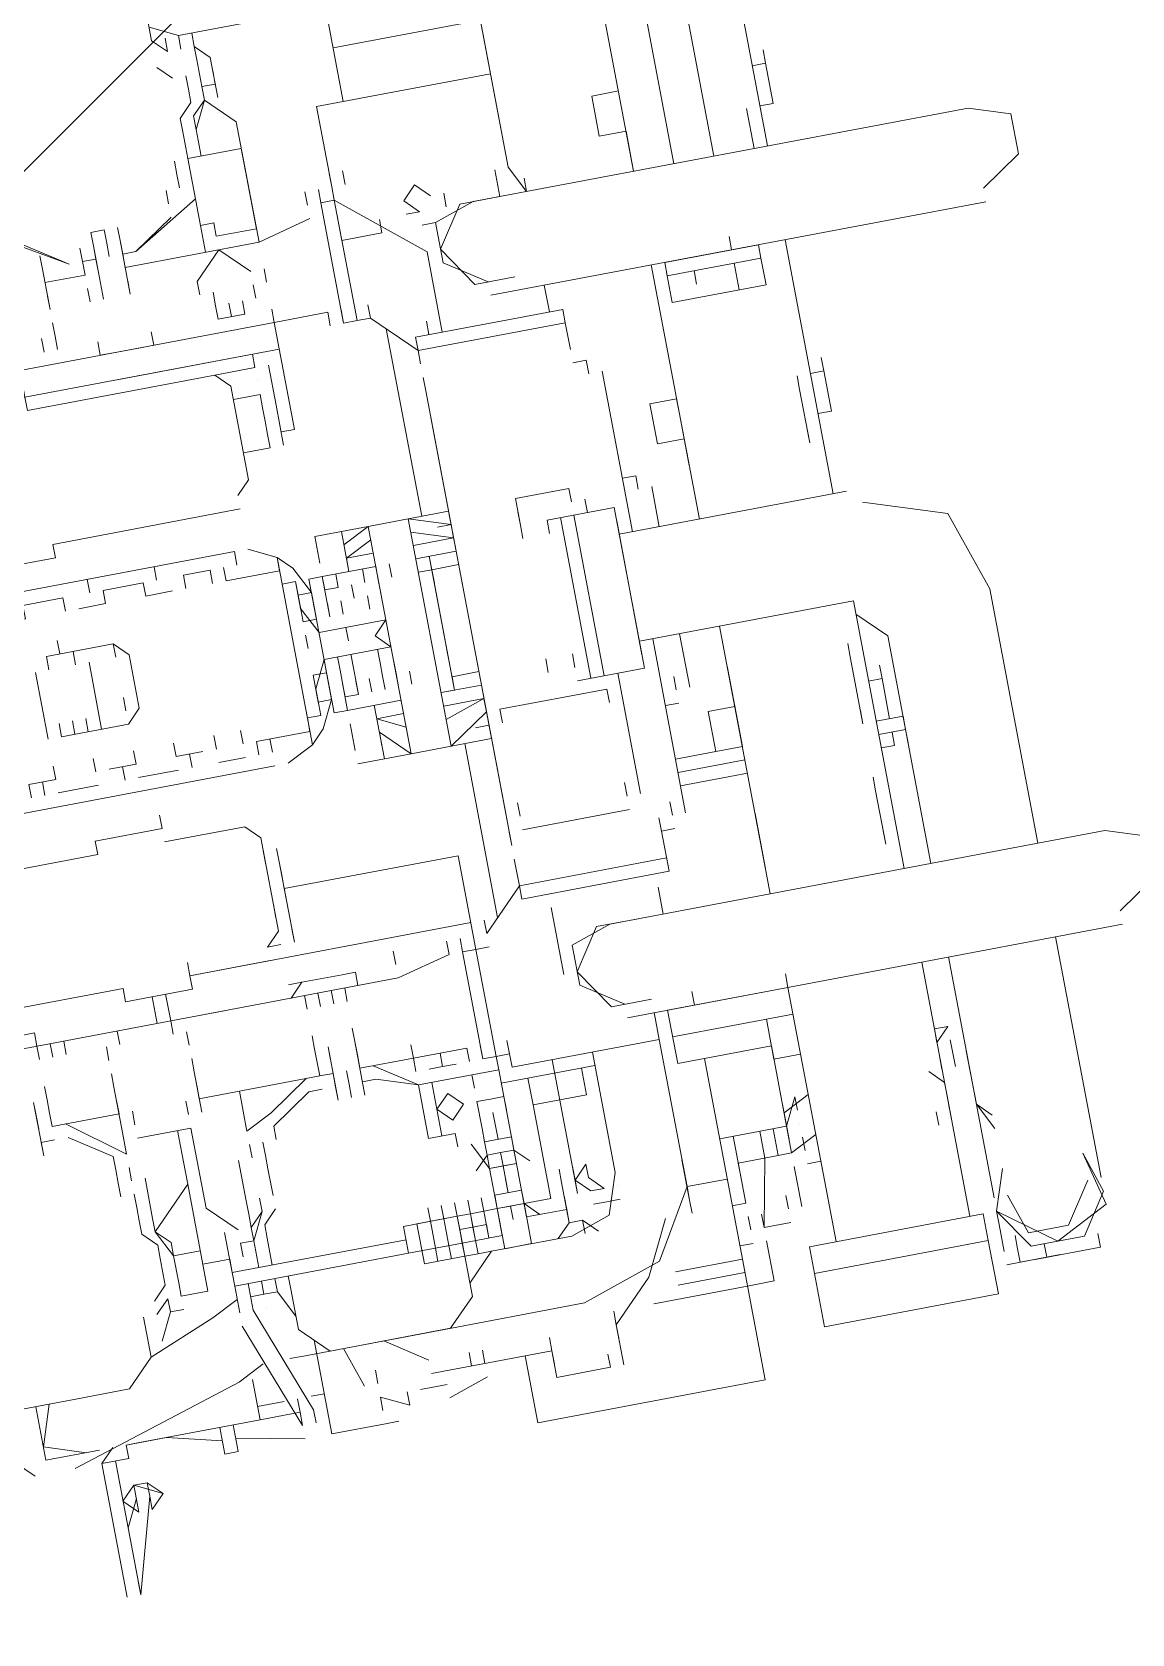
# Model space of a CAD drawing. Extents: x 407440 to 411585, y 6041728 to 6045069.
# Drawn here: x 410375.89 to 410380.53, y 6044265.54 to 6044272.29 of the extents above; entities that cross this region are included whole.
import ezdxf

# ---------------------------------------------------------------- set-up
doc = ezdxf.new("R2010")
doc.units = 0
doc.header["$LTSCALE"] = 5
doc.linetypes.add('foc-TIELINE', pattern=[1.875, 1.25, -0.625])
doc.layers.add('P-PROPOSED-EXISTING-H', color=59, linetype='Continuous')
doc.layers.add('T-TIE', color=201, linetype='foc-TIELINE')

# ---------------------------------------------------------------- blocks, each defined once
blk = doc.blocks.new('P-RIG-877')
at = {"layer": 'T-TIE', "linetype": 'ByBlock', "lineweight": 5}
for points in [[(-2.4913, -21.6067), (-2.5143, -21.6412), (-2.5487, -21.6412), (-2.5602, -21.6067), (-2.5602, -21.1819), (-2.5487, -21.1475), (-2.5143, -21.1475), (-2.4913, -21.1819)], [(-1.8714, -21.6067), (-1.8943, -21.6412), (-1.9288, -21.6412), (-1.9402, -21.6067), (-1.9402, -21.1819), (-1.9288, -21.1475), (-1.8943, -21.1475), (-1.8714, -21.1819)], [(-2.4798, -21.6067), (-2.4798, -21.1819)], [(-1.8599, -21.6067), (-1.8599, -21.1819)], [(-2.2502, -21.3312), (-2.2273, -21.2623), (-2.1584, -21.2394), (-1.9402, -21.2394)], [(-1.8599, -21.2394), (-1.6532, -21.2394)], [(-1.6303, -21.3312), (-1.6417, -21.3312), (-1.6073, -21.2853), (-1.6303, -21.2394), (-1.6762, -21.2508), (-1.6417, -21.2394), (-1.6073, -21.2623), (-1.6073, -21.3082), (-1.6417, -21.3312), (-1.6762, -21.3197)], [(-1.6532, -21.3197), (-1.6188, -21.3082), (-1.6188, -21.2738), (-1.6532, -21.2508)], [(-1.5958, -21.3082), (-1.5958, -21.2508), (-1.6073, -21.2508)], [(-1.5958, -21.3312), (-1.5958, -21.2853)], [(-1.6073, -21.3197), (-1.5958, -21.3197), (-1.5958, -21.2968), (-1.6073, -21.2968)], [(-1.7221, -21.3197), (-1.7336, -21.3312), (-1.7106, -21.3197)], [(-2.1584, -21.3542), (-2.1354, -21.3312), (-1.9402, -21.3312)], [(-2.0665, -21.3542), (-2.0665, -21.3312), (-2.0551, -21.3312)], [(-2.0436, -21.3312), (-2.0551, -21.3312), (-2.0551, -21.3542)], [(-1.8599, -21.3312), (-1.6532, -21.3312)], [(-1.7795, -21.3312), (-1.7336, -21.3312)], [(-1.6303, -21.3312), (-1.6073, -21.3312), (-1.6303, -21.3312)], [(-2.5602, -21.3542), (-2.7898, -21.3542)], [(-2.5946, -21.3427), (-2.6291, -21.3427), (-2.6406, -21.3427)], [(-2.5946, -21.3542), (-2.5946, -21.3427), (-2.6291, -21.3427), (-2.6291, -21.3542)], [(-2.2617, -21.3542), (-2.4798, -21.3542)], [(-2.365, -21.3542), (-2.365, -21.3427), (-2.3765, -21.3427)], [(-2.3306, -21.3427), (-2.365, -21.3427), (-2.3306, -21.3427), (-2.3306, -21.3542)], [(-2.2617, -21.5378), (-2.2617, -21.3427)], [(-1.9402, -21.3542), (-2.1699, -21.3542), (-2.1699, -21.5378)], [(-2.101, -21.3542), (-2.101, -21.3427), (-2.1125, -21.3427)], [(-2.0551, -21.3427), (-2.0436, -21.3427), (-2.0436, -21.3542)], [(-1.6417, -21.3542), (-1.8599, -21.3542)], [(-1.791, -21.3427), (-1.7795, -21.3427), (-1.791, -21.3427), (-1.768, -21.3427)], [(-1.768, -21.3542), (-1.7795, -21.3542)], [(-1.7221, -21.3542), (-1.7451, -21.3542), (-1.7566, -21.3542), (-1.768, -21.3656)], [(-1.7336, -21.3542), (-1.7451, -21.3542), (-1.7566, -21.3542)], [(-1.6188, -21.4919), (-1.5729, -21.4919), (-1.5729, -21.3427), (-1.6188, -21.3427), (-1.6188, -21.4919), (-1.6417, -21.4919), (-1.6417, -21.3427)], [(-1.6188, -21.3427), (-1.6417, -21.3427), (-1.6188, -21.3427)], [(-2.5946, -21.3656), (-2.5602, -21.3656), (-2.5946, -21.3656)], [(-2.3535, -21.3656), (-2.365, -21.3656)], [(-2.3535, -21.3656), (-2.3076, -21.3656), (-2.3535, -21.3656)], [(-2.3076, -21.3656), (-2.3191, -21.3656)], [(-2.1239, -21.3656), (-2.1354, -21.3656)], [(-2.1239, -21.3656), (-2.0665, -21.3656), (-2.1239, -21.3656)], [(-2.0665, -21.3656), (-2.078, -21.3656)], [(-2.0091, -21.3656), (-2.0206, -21.3656)], [(-2.0091, -21.3656), (-1.9632, -21.3656), (-2.0091, -21.3656)], [(-1.9632, -21.3656), (-1.9747, -21.3656)], [(-1.7221, -21.3656), (-1.7336, -21.3656)], [(-2.4684, -21.4575), (-2.4454, -21.4575), (-2.4454, -21.3771), (-2.4684, -21.3771)], [(-2.8472, -21.423), (-2.8472, -21.4345), (-2.8357, -21.4345), (-2.8357, -21.4001), (-2.5602, -21.4001)], [(-2.4798, -21.4345), (-2.4798, -21.4001), (-2.4913, -21.4001)], [(-2.4454, -21.4001), (-2.4684, -21.4001)], [(-2.8128, -21.4345), (-2.8128, -21.4919), (-2.8357, -21.4919), (-2.8357, -21.4345), (-2.5602, -21.4345)], [(-2.4569, -21.4345), (-2.4684, -21.4345)], [(-2.5602, -21.469), (-2.7898, -21.469)], [(-2.6291, -21.4919), (-2.5946, -21.4919), (-2.6291, -21.4919), (-2.6291, -21.469)], [(-2.5946, -21.469), (-2.5946, -21.4919)], [(-2.5946, -21.469), (-2.5602, -21.469), (-2.5946, -21.469)], [(-2.2617, -21.469), (-2.4798, -21.469)], [(-2.365, -21.4919), (-2.365, -21.469), (-2.3535, -21.469)], [(-2.3535, -21.469), (-2.3076, -21.469), (-2.3535, -21.469)], [(-2.3306, -21.469), (-2.3306, -21.4919)], [(-2.3076, -21.469), (-2.3191, -21.469)], [(-1.9402, -21.469), (-2.1699, -21.469)], [(-2.1239, -21.469), (-2.1354, -21.469)], [(-2.0665, -21.469), (-2.1239, -21.469), (-2.0665, -21.469), (-2.0665, -21.4919), (-2.0665, -21.5264)], [(-2.101, -21.4919), (-2.101, -21.469)], [(-2.0551, -21.469), (-2.0551, -21.5264)], [(-2.0436, -21.469), (-2.0436, -21.5264)], [(-2.0091, -21.469), (-1.9632, -21.469), (-2.0091, -21.469)], [(-1.9632, -21.469), (-1.9747, -21.469)], [(-1.8714, -21.469), (-1.8599, -21.469), (-1.8599, -21.5723), (-1.814, -21.5723), (-1.814, -21.4919), (-1.7221, -21.4919), (-1.7221, -21.5034)], [(-1.6417, -21.469), (-1.8599, -21.469)], [(-1.8369, -21.5723), (-1.8369, -21.469), (-1.8369, -21.4919), (-1.8025, -21.4919), (-1.8025, -21.469)], [(-1.768, -21.4919), (-1.7566, -21.4919), (-1.768, -21.469)], [(-1.7336, -21.469), (-1.7221, -21.4919)], [(-1.7106, -21.4804), (-1.7106, -21.469), (-1.6991, -21.469)], [(-1.7566, -21.4804), (-1.768, -21.4804), (-1.7451, -21.4919)], [(-1.7451, -21.4804), (-1.7451, -21.4804)], [(-1.7221, -21.4804), (-1.7336, -21.4804)], [(-2.3306, -21.4919), (-2.365, -21.4919), (-2.3306, -21.4919)], [(-2.2617, -21.5034), (-2.2961, -21.5034)], [(-2.1239, -21.5034), (-2.1699, -21.5034)], [(-2.0665, -21.4919), (-2.101, -21.4919), (-2.0665, -21.4919)], [(-1.7451, -21.5493), (-1.7451, -21.4919), (-1.7336, -21.4919), (-1.7566, -21.4919)], [(-1.7106, -21.5378), (-1.7221, -21.5378), (-1.7221, -21.5034), (-1.7451, -21.5034)], [(-1.7106, -21.4919), (-1.7106, -21.4919)], [(-1.6762, -21.4919), (-1.7106, -21.4919)], [(-1.6762, -21.5034), (-1.6877, -21.5034)], [(-1.6762, -21.5264), (-1.6647, -21.5264), (-1.6647, -21.5034)], [(-2.2961, -21.5149), (-2.3076, -21.5149), (-2.3076, -21.5264)], [(-2.1239, -21.5149), (-2.1354, -21.5149)], [(-2.1125, -21.5149), (-2.1125, -21.5264)], [(-1.6647, -21.5264), (-1.7221, -21.5149), (-1.7451, -21.5149)], [(-2.2617, -21.5264), (-2.3995, -21.5264)], [(-2.0206, -21.5264), (-2.1699, -21.5264)], [(-1.6188, -21.6297), (-1.6188, -21.5493), (-1.6188, -21.5264), (-1.6532, -21.5264)], [(-2.3995, -21.5378), (-2.411, -21.5378), (-2.411, -21.5493)], [(-2.1469, -21.5953), (-2.1469, -21.5378), (-2.2847, -21.5378), (-2.2847, -21.5953), (-2.2732, -21.5953)], [(-2.2732, -21.5378), (-2.1584, -21.5378)], [(-2.0206, -21.5378), (-2.0321, -21.5378)], [(-2.0091, -21.5378), (-2.0091, -21.5493), (-2.0206, -21.5493)], [(-1.6877, -21.5493), (-1.6877, -21.5378), (-1.7451, -21.5378)], [(-1.6647, -21.5378), (-1.6762, -21.5378)], [(-1.6532, -21.5493), (-1.6532, -21.5378)], [(-2.4569, -21.6756), (-2.4569, -21.5493), (-2.4454, -21.5493), (-2.4224, -21.5493), (-2.4339, -21.5493)], [(-2.4454, -21.5493), (-2.4454, -21.6756), (-2.4454, -21.5493)], [(-1.9632, -21.7101), (-1.9517, -21.7101), (-1.9862, -21.6756), (-1.9747, -21.6756), (-1.9747, -21.5493), (-2.0091, -21.5493)], [(-1.9862, -21.6756), (-1.9862, -21.5493), (-1.9862, -21.6756), (-1.9976, -21.6756), (-2.0091, -21.6756)], [(-1.5958, -21.7445), (-1.5384, -21.7445), (-1.5384, -21.5493), (-1.6417, -21.5493), (-1.814, -21.5493)], [(-1.7106, -21.5838), (-1.7106, -21.5493), (-1.7106, -21.5838)], [(-1.6303, -21.6067), (-1.6303, -21.5493)], [(-2.5832, -21.5723), (-2.5602, -21.5608), (-2.5717, -21.5608)], [(-2.4569, -21.5608), (-2.4798, -21.5608), (-2.4569, -21.5608)], [(-2.4569, -21.5608), (-2.4684, -21.5608)], [(-2.2847, -21.5608), (-2.2961, -21.5608)], [(-2.0436, -21.5608), (-2.1469, -21.5608)], [(-1.9402, -21.5608), (-1.9632, -21.5608)], [(-2.7898, -21.5723), (-2.7898, -21.6986), (-2.6635, -21.6986)], [(-2.7095, -21.5723), (-2.7095, -21.6986), (-2.7095, -21.5723)], [(-2.6061, -21.7215), (-2.5946, -21.7215), (-2.6635, -21.7215), (-2.6635, -21.5723)], [(-2.5832, -21.5838), (-2.5602, -21.5838), (-2.5602, -21.6182), (-2.5258, -21.6412), (-2.4913, -21.6182), (-2.4913, -21.5838)], [(-2.2961, -21.5723), (-2.3076, -21.5723), (-2.3076, -21.6182), (-2.2847, -21.6182)], [(-2.1469, -21.5723), (-2.2847, -21.5723)], [(-2.1469, -21.5838), (-2.2847, -21.5838)], [(-2.1239, -21.6641), (-2.1354, -21.6641), (-2.1354, -21.5723), (-2.1239, -21.5723)], [(-2.0436, -21.5723), (-2.0551, -21.5723)], [(-2.0321, -21.5723), (-2.0321, -21.6641)], [(-1.9402, -21.5838), (-1.9402, -21.6182), (-1.9058, -21.6412), (-1.8714, -21.6182), (-1.8714, -21.5838)], [(-1.8484, -21.7101), (-1.8369, -21.7101), (-1.8369, -21.5838), (-1.8599, -21.5838)], [(-1.8369, -21.5838), (-1.7106, -21.5838), (-1.6991, -21.5838), (-1.6877, -21.5838), (-1.6991, -21.5838)], [(-1.7336, -21.5838), (-1.6991, -21.5838), (-1.7106, -21.5838), (-1.6532, -21.6182), (-1.6303, -21.6871), (-1.6303, -21.7904), (-1.6303, -21.9282), (-1.6303, -21.9397)], [(-1.7336, -21.5838), (-1.7336, -21.5838)], [(-1.7336, -21.5838), (-1.7336, -21.5838)], [(-1.7336, -21.5838), (-1.7336, -21.5838)], [(-1.7336, -21.5838), (-1.7336, -21.5838)], [(-2.1584, -21.5953), (-2.1699, -21.5953)], [(-1.6991, -21.5953), (-1.6991, -21.5953)], [(-1.6991, -21.5953), (-1.6991, -21.5953)], [(-1.5729, -21.6641), (-1.6073, -21.6641), (-1.6417, -21.6297), (-1.6877, -21.6067)], [(-2.2732, -21.6182), (-2.2847, -21.6182), (-2.2961, -21.6182)], [(-2.1584, -21.6182), (-2.1699, -21.6182)], [(-2.5717, -21.6297), (-2.5602, -21.6297)], [(-2.5602, -21.6641), (-2.5602, -21.6527), (-2.5717, -21.6641), (-2.5832, -21.6527), (-2.5717, -21.6412)], [(-2.5487, -21.6412), (-2.5487, -21.6527)], [(-1.8369, -21.6412), (-1.7336, -21.6412), (-1.6991, -21.6527), (-1.6877, -21.6871), (-1.6877, -21.756), (-1.6647, -21.7789)], [(-1.8254, -21.7215), (-1.8254, -21.6412)], [(-1.7221, -21.6412), (-1.7221, -21.6412)], [(-1.7221, -21.6412), (-1.7221, -21.6412)], [(-2.5602, -21.6871), (-2.5487, -21.6871), (-2.5487, -21.7215), (-2.5832, -21.7215), (-2.5258, -21.6527), (-2.4569, -21.6527)], [(-2.4569, -21.6641), (-2.4684, -21.6641)], [(-1.9058, -21.6527), (-1.9632, -21.6527)], [(-1.8369, -21.6756), (-1.7221, -21.6756), (-1.7336, -21.6756), (-1.7451, -21.6641), (-1.7336, -21.6756), (-1.7221, -21.6756), (-1.7336, -21.6756), (-1.7451, -21.6756), (-1.7336, -21.6756), (-1.7221, -21.6756)], [(-1.8254, -21.6986), (-1.8025, -21.6986), (-1.8025, -21.6527), (-1.8254, -21.6527)], [(-1.6877, -21.6986), (-1.6991, -21.6871), (-1.6991, -21.6756), (-1.6877, -21.6756), (-1.6991, -21.6756), (-1.6877, -21.6641), (-1.6991, -21.6756)], [(-1.5958, -21.6641), (-1.6073, -21.6641), (-1.6188, -21.6641)], [(-2.4913, -21.7101), (-2.4798, -21.7101), (-2.4454, -21.6756), (-2.4569, -21.6756), (-2.4454, -21.6756), (-2.4339, -21.6756)], [(-2.0321, -21.6756), (-2.0206, -21.6756), (-2.411, -21.6756), (-2.4224, -21.6756)], [(-2.0436, -21.6756), (-2.388, -21.6756)], [(-2.2961, -21.6871), (-2.2961, -21.6756), (-2.3076, -21.7101), (-2.3076, -21.6756), (-2.2732, -21.6756), (-2.2732, -21.7101)], [(-2.2961, -21.7101), (-2.2847, -21.6756), (-2.2847, -21.7101)], [(-2.2847, -21.6756), (-2.2961, -21.6756)], [(-2.2617, -21.7101), (-2.2617, -21.6986), (-2.1584, -21.6986), (-2.2732, -21.6986), (-2.2617, -21.6986), (-2.2617, -21.6756), (-2.2617, -21.6986), (-2.2617, -21.6756)], [(-2.1699, -21.6986), (-2.1699, -21.6756), (-2.1699, -21.6986), (-2.1584, -21.6986), (-2.1584, -21.7101), (-2.1584, -21.6756), (-2.1125, -21.6756), (-2.1125, -21.7101), (-2.1354, -21.6756), (-2.1469, -21.6756)], [(-2.1469, -21.7101), (-2.1469, -21.6756), (-2.1354, -21.7101)], [(-2.1239, -21.6756), (-2.1239, -21.6871)], [(-1.5958, -21.8249), (-1.5958, -21.7215), (-1.5729, -21.7215), (-1.5729, -21.6756), (-1.5843, -21.6756)], [(-1.7221, -21.6871), (-1.7106, -21.6871), (-1.7106, -21.7215), (-1.7221, -21.7215), (-1.7221, -21.6986), (-1.8025, -21.6986)], [(-1.7106, -21.6871), (-1.6991, -21.6871), (-1.7336, -21.6871), (-1.7451, -21.6871), (-1.7336, -21.6871)], [(-2.7439, -21.6986), (-2.7439, -21.8249), (-2.7324, -21.8249)], [(-2.3076, -21.6986), (-2.4684, -21.6986)], [(-2.2502, -21.6986), (-2.2617, -21.6986)], [(-2.1813, -21.6986), (-2.1928, -21.6986)], [(-1.9632, -21.6986), (-2.1125, -21.6986)], [(-2.5946, -21.7101), (-2.6061, -21.7101)], [(-2.4798, -21.7101), (-2.4798, -21.7215), (-2.4798, -21.733), (-2.4913, -21.733)], [(-2.1239, -21.7675), (-2.1354, -21.7675), (-2.1125, -21.7445), (-2.1125, -21.7101), (-2.3076, -21.7101), (-2.3076, -21.7445), (-2.3076, -21.7904), (-2.2847, -21.7904)], [(-1.9402, -21.7101), (-1.9402, -21.7215)], [(-1.8599, -21.7101), (-1.8484, -21.7101), (-1.8484, -21.7215), (-1.8369, -21.7215), (-1.7106, -21.7215), (-1.7221, -21.7215), (-1.7336, -21.7215), (-1.7336, -21.7445), (-1.7221, -21.7445), (-1.7106, -21.7445), (-1.6991, -21.7445), (-1.7221, -21.7445), (-1.7336, -21.7445), (-1.7221, -21.7445), (-1.7221, -21.7215), (-1.7106, -21.7101)], [(-1.7566, -21.733), (-1.768, -21.733), (-1.7566, -21.733), (-1.768, -21.733), (-1.7566, -21.733), (-1.768, -21.733), (-1.7566, -21.733), (-1.768, -21.733), (-1.7566, -21.733), (-1.7566, -21.7215), (-1.768, -21.7215), (-1.7566, -21.7101)], [(-2.5946, -21.7215), (-2.5832, -21.7215), (-2.5832, -21.733), (-2.5946, -21.733)], [(-2.4798, -21.7215), (-2.5832, -21.7215), (-2.4798, -21.7215)], [(-2.4798, -21.733), (-2.5832, -21.733)], [(-2.2617, -21.733), (-2.2732, -21.733)], [(-2.1699, -21.733), (-2.1813, -21.733)], [(-1.9517, -21.733), (-1.9402, -21.733), (-1.9402, -21.7215), (-2.0206, -21.7215), (-2.0206, -21.8708), (-2.0091, -21.8708), (-2.0206, -21.8708), (-2.0091, -21.8708), (-2.0206, -21.8708), (-2.0321, -21.8708), (-2.0206, -21.8708), (-2.0091, -21.8708), (-2.0206, -21.8708), (-2.0321, -21.8708), (-2.0206, -21.8708), (-2.0091, -21.8708), (-2.0206, -21.8708), (-2.0321, -21.8708), (-2.0206, -21.8708), (-2.0091, -21.8708), (-2.0206, -21.8708)], [(-1.9632, -21.8938), (-1.9632, -21.9626), (-1.9632, -21.7215)], [(-1.9402, -21.7215), (-1.8484, -21.7215), (-1.9402, -21.7215)], [(-1.9402, -21.733), (-1.8484, -21.733)], [(-1.8599, -21.733), (-1.8484, -21.733), (-1.8484, -21.7215)], [(-1.8599, -21.8249), (-1.8369, -21.7904), (-1.8369, -21.7215)], [(-1.814, -21.733), (-1.814, -21.7215), (-1.8025, -21.7215), (-1.814, -21.7215), (-1.814, -21.733), (-1.814, -21.7445), (-1.791, -21.7445), (-1.7795, -21.7445), (-1.7795, -21.7215), (-1.768, -21.7215), (-1.7566, -21.7215), (-1.7566, -21.7445), (-1.7566, -21.733), (-1.7336, -21.733)], [(-1.814, -21.7215), (-1.814, -21.7215)], [(-1.814, -21.7215), (-1.814, -21.7215)], [(-1.8025, -21.7215), (-1.8025, -21.7215)], [(-1.8025, -21.7215), (-1.8025, -21.7215)], [(-1.7795, -21.733), (-1.791, -21.733), (-1.8025, -21.733)], [(-1.8025, -21.733), (-1.8025, -21.733)], [(-1.8025, -21.733), (-1.8025, -21.733)], [(-1.8025, -21.733), (-1.8025, -21.733)], [(-1.8025, -21.733), (-1.8025, -21.733)], [(-1.768, -21.7215), (-1.768, -21.7215)], [(-1.768, -21.7215), (-1.768, -21.7215)], [(-1.768, -21.7215), (-1.768, -21.7215)], [(-1.768, -21.7215), (-1.768, -21.7215)], [(-1.768, -21.733), (-1.768, -21.733)], [(-1.768, -21.733), (-1.768, -21.733)], [(-1.768, -21.733), (-1.768, -21.733)], [(-1.768, -21.733), (-1.768, -21.733)], [(-1.768, -21.733), (-1.768, -21.733)], [(-1.768, -21.733), (-1.768, -21.733)], [(-1.768, -21.733), (-1.768, -21.733)], [(-1.768, -21.733), (-1.768, -21.733)], [(-1.7566, -21.7215), (-1.7566, -21.7215)], [(-1.7566, -21.7215), (-1.7566, -21.7215)], [(-1.7566, -21.7215), (-1.7566, -21.7215)], [(-1.7566, -21.7215), (-1.7566, -21.7215)], [(-1.7566, -21.7215), (-1.7566, -21.7215)], [(-1.7221, -21.7215), (-1.7221, -21.733), (-1.7221, -21.7445), (-1.7221, -21.7215), (-1.7336, -21.7215)], [(-1.7221, -21.7215), (-1.7221, -21.7215)], [(-1.7221, -21.7215), (-1.7221, -21.7215)], [(-1.7221, -21.733), (-1.7221, -21.733)], [(-1.7221, -21.733), (-1.7221, -21.733)], [(-1.7221, -21.733), (-1.7221, -21.733)], [(-1.7221, -21.733), (-1.7221, -21.733)], [(-1.7221, -21.733), (-1.7221, -21.733)], [(-1.7221, -21.733), (-1.7221, -21.733)], [(-1.7221, -21.733), (-1.7221, -21.733)], [(-1.7221, -21.733), (-1.7221, -21.733)], [(-1.7106, -21.733), (-1.7221, -21.733)], [(-1.7106, -21.733), (-1.7221, -21.733)], [(-1.7106, -21.733), (-1.7221, -21.733)], [(-1.7106, -21.733), (-1.7221, -21.733)], [(-1.7106, -21.733), (-1.7221, -21.733)], [(-1.7106, -21.733), (-1.7221, -21.733)], [(-1.7106, -21.733), (-1.7221, -21.733)], [(-1.7106, -21.733), (-1.7221, -21.733)], [(-1.5843, -21.7215), (-1.5958, -21.7215), (-1.6073, -21.7215)], [(-2.5717, -21.7445), (-2.5602, -21.7904), (-2.5602, -21.9052), (-2.5717, -21.9052), (-2.5602, -21.9052), (-2.5717, -21.9052), (-2.5602, -21.9052)], [(-2.4798, -21.7445), (-2.4913, -21.7445), (-2.4913, -21.7904), (-2.4913, -22.3071), (-2.4913, -22.8467), (-2.4913, -23.0992)], [(-2.1125, -21.7904), (-2.1125, -21.7445), (-2.3076, -21.7445), (-2.2961, -21.7675)], [(-2.2961, -21.7445), (-2.2847, -21.7675), (-2.2847, -21.7445)], [(-2.1584, -21.7445), (-2.1584, -21.7904), (-2.1584, -21.8019), (-2.2732, -21.8019), (-2.2732, -21.7904), (-2.2732, -21.7445), (-2.2617, -21.7445), (-2.2502, -21.7445)], [(-2.2732, -21.8249), (-2.2732, -21.8134), (-2.2502, -21.8134), (-2.2273, -21.8019), (-2.2273, -21.7445), (-2.2158, -21.756), (-2.2043, -21.7445), (-2.2043, -21.8019), (-2.1813, -21.8134), (-2.1584, -21.8134), (-2.1584, -21.8249), (-2.1469, -21.8249), (-2.1469, -21.8708), (-2.1354, -21.8708)], [(-2.1699, -21.7445), (-2.1813, -21.7445), (-2.1928, -21.7445)], [(-2.1469, -21.7445), (-2.1469, -21.7675), (-2.1354, -21.7445)], [(-1.9288, -22.2726), (-1.9288, -21.7904), (-1.9402, -21.7445), (-1.9517, -21.7445)], [(-1.8484, -21.7904), (-1.8599, -21.7904), (-1.8599, -21.7445)], [(-1.8484, -21.7445), (-1.8484, -21.7445)], [(-1.8484, -21.7445), (-1.8484, -21.7445)], [(-1.8254, -21.7445), (-1.8369, -21.7445)], [(-1.7566, -21.756), (-1.768, -21.7445), (-1.7566, -21.7445), (-1.768, -21.7445), (-1.7795, -21.7445)], [(-1.7795, -21.756), (-1.7566, -21.7445), (-1.7221, -21.7445), (-1.7221, -21.7675), (-1.6991, -21.7675)], [(-1.768, -21.7445), (-1.768, -21.7445)], [(-1.768, -21.7445), (-1.768, -21.7445)], [(-1.768, -21.7445), (-1.768, -21.7445)], [(-1.768, -21.7445), (-1.768, -21.7445)], [(-1.7566, -21.7445), (-1.7566, -21.7445)], [(-1.7566, -21.7445), (-1.7566, -21.7445)], [(-1.7566, -21.7445), (-1.7566, -21.7445)], [(-1.7566, -21.7445), (-1.7566, -21.7445)], [(-1.7566, -21.7445), (-1.7566, -21.7445)], [(-1.7221, -21.7445), (-1.7221, -21.7445)], [(-1.7221, -21.7445), (-1.7221, -21.7445)], [(-1.6532, -21.7789), (-1.6877, -21.7789), (-1.6991, -21.7789), (-1.6991, -21.7445)], [(-2.2617, -21.756), (-2.2732, -21.756)], [(-2.1699, -21.756), (-2.1813, -21.756), (-2.1928, -21.756), (-2.2043, -21.756)], [(-1.8484, -21.7675), (-1.8484, -21.7789), (-1.8484, -21.7675), (-1.8484, -21.756), (-1.8484, -21.7675), (-1.8599, -21.7675)], [(-1.7336, -21.7675), (-1.7221, -21.7675), (-1.7336, -21.7675), (-1.7221, -21.7675), (-1.7106, -21.7675), (-1.7221, -21.7675), (-1.7221, -21.7789), (-1.7106, -21.7789), (-1.7106, -21.7675), (-1.7106, -21.756), (-1.6991, -21.756), (-1.7221, -21.756), (-1.7336, -21.756)], [(-1.7106, -21.7675), (-1.6991, -21.7675), (-1.6877, -21.7675), (-1.6877, -21.756)], [(-1.6991, -21.756), (-1.6991, -21.756)], [(-2.3076, -21.7675), (-2.2732, -21.7675), (-2.2847, -21.7675)], [(-2.1125, -21.7675), (-2.1584, -21.7675)], [(-1.8484, -21.8363), (-1.8484, -21.8249), (-1.8369, -21.7904), (-1.791, -21.7904), (-1.791, -21.7675), (-1.7795, -21.7675)], [(-1.8484, -21.7675), (-1.8484, -21.7675)], [(-1.8484, -21.7675), (-1.8484, -21.7675)], [(-1.8484, -21.7675), (-1.8484, -21.7675)], [(-1.8484, -21.7675), (-1.8484, -21.7675)], [(-1.7221, -21.7789), (-1.6877, -21.7789), (-1.6877, -21.7675), (-1.6991, -21.7675), (-1.7106, -21.7675), (-1.6877, -21.7675)], [(-1.6991, -21.7675), (-1.7221, -21.7675), (-1.6991, -21.7675)], [(-2.2502, -21.7904), (-2.2387, -21.7904), (-2.2732, -21.7904), (-2.2617, -21.7904), (-2.2617, -21.7789), (-2.2732, -21.7789)], [(-2.2158, -21.7789), (-2.2273, -21.7789)], [(-2.1813, -21.7904), (-2.1699, -21.7904), (-2.1699, -21.7789), (-2.1928, -21.7789), (-2.2043, -21.7789)], [(-2.1699, -21.7789), (-2.1813, -21.7789)], [(-1.8484, -21.7789), (-1.8484, -21.7789)], [(-1.8484, -21.7789), (-1.8484, -21.7789)], [(-1.8369, -21.7789), (-1.791, -21.7789)], [(-1.6877, -21.7789), (-1.6877, -21.8134), (-1.7221, -21.8134), (-1.7221, -21.7789), (-1.7106, -21.7789), (-1.6991, -21.7789), (-1.7106, -21.7789), (-1.6877, -21.7789), (-1.6991, -21.7789), (-1.6877, -21.7789), (-1.6991, -21.7789), (-1.6991, -21.8249), (-1.7221, -21.8249), (-1.7221, -21.7789), (-1.7336, -21.7789)], [(-1.6647, -21.7789), (-1.6647, -21.7789)], [(-1.5958, -21.7789), (-1.6073, -21.7789)], [(-1.5843, -21.7789), (-1.5729, -21.8134)], [(-2.5717, -21.7904), (-2.6406, -21.7904), (-2.6406, -21.8363), (-2.6635, -21.8363), (-2.675, -21.8363), (-2.6865, -21.8249), (-2.698, -21.8249), (-2.7095, -21.8249)], [(-2.5602, -21.7904), (-2.6635, -21.7904), (-2.6865, -21.8134), (-2.675, -21.8249)], [(-2.5832, -21.7904), (-2.5717, -21.7904), (-2.5717, -21.8249), (-2.5832, -21.8249), (-2.5832, -21.8363), (-2.5602, -21.8363)], [(-2.3995, -21.8019), (-2.3995, -21.7904), (-2.4913, -21.7904)], [(-2.4798, -22.0086), (-2.4684, -22.0086), (-2.4684, -21.7904), (-2.4684, -21.9282)], [(-2.1584, -21.7904), (-2.1928, -21.7904), (-2.2043, -21.7904)], [(-2.1469, -21.7904), (-2.1239, -21.7904)], [(-1.9402, -21.7904), (-1.9517, -21.7904)], [(-1.8599, -21.8363), (-1.8714, -21.8363), (-1.8599, -21.8363), (-1.8599, -21.7904), (-1.8714, -21.7904)], [(-1.6877, -21.7904), (-1.6991, -21.7904), (-1.7221, -21.7904), (-1.7336, -21.7904)], [(-1.5958, -21.7904), (-1.6073, -21.7904)], [(-2.7095, -21.8019), (-2.698, -21.8019), (-2.698, -21.8134), (-2.7209, -21.8134), (-2.7324, -21.8134), (-2.7439, -21.8134)], [(-2.7324, -21.8134), (-2.7209, -21.8019), (-2.6865, -21.8019)], [(-2.6865, -21.8134), (-2.6865, -21.8134)], [(-2.6865, -21.8134), (-2.6635, -21.8249), (-2.6406, -21.8249)], [(-2.5372, -21.8019), (-2.5602, -21.8249), (-2.5372, -21.8478)], [(-2.5143, -21.8019), (-2.5258, -21.8019)], [(-2.5258, -21.8363), (-2.5143, -21.8363), (-2.5028, -21.8363), (-2.5028, -21.8134), (-2.5143, -21.8134)], [(-2.4569, -21.8134), (-2.4684, -21.8134), (-2.4569, -21.8134), (-2.4684, -21.8134), (-2.4569, -21.8134), (-2.4569, -21.8478), (-2.4454, -21.8363), (-2.365, -21.8363), (-2.3535, -21.8478)], [(-2.4569, -21.8019), (-2.4224, -21.8019), (-2.388, -21.8019)], [(-2.4569, -21.8134), (-2.4569, -21.8134)], [(-2.4569, -21.8134), (-2.4569, -21.8134)], [(-2.4569, -21.8134), (-2.4569, -21.8134)], [(-2.4569, -21.8134), (-2.4569, -21.8134)], [(-2.4454, -21.8134), (-2.4454, -21.8134)], [(-2.4454, -21.8134), (-2.4454, -21.8134)], [(-2.4339, -21.8134), (-2.4224, -21.8134), (-2.411, -21.8134), (-2.3995, -21.8134), (-2.411, -21.8134), (-2.4224, -21.8134), (-2.411, -21.8134), (-2.3995, -21.8134), (-2.411, -21.8134), (-2.4224, -21.8134), (-2.411, -21.8134), (-2.4224, -21.8134), (-2.411, -21.8134), (-2.4224, -21.8134), (-2.4339, -21.8134), (-2.4224, -21.8134), (-2.4339, -21.8134), (-2.4224, -21.8134), (-2.4339, -21.8134), (-2.4339, -21.8363)], [(-2.4224, -21.8134), (-2.4224, -21.8134)], [(-2.4224, -21.8134), (-2.4224, -21.8134)], [(-2.4224, -21.8134), (-2.4224, -21.8134)], [(-2.4224, -21.8134), (-2.4224, -21.8134)], [(-2.4224, -21.8134), (-2.4224, -21.8134)], [(-2.4224, -21.8134), (-2.4224, -21.8134)], [(-2.411, -21.8134), (-2.411, -21.8134)], [(-2.411, -21.8134), (-2.411, -21.8134)], [(-2.411, -21.8134), (-2.411, -21.8134)], [(-2.411, -21.8134), (-2.411, -21.8134)], [(-2.388, -21.8134), (-2.3995, -21.8134), (-2.388, -21.8134), (-2.388, -21.8363)], [(-2.3995, -21.8134), (-2.3995, -21.8134)], [(-2.3995, -21.8134), (-2.3995, -21.8134)], [(-2.388, -21.8134), (-2.388, -21.8134)], [(-2.388, -21.8134), (-2.388, -21.8134)], [(-2.388, -21.8134), (-2.388, -21.8134)], [(-2.388, -21.8134), (-2.388, -21.8134)], [(-2.1813, -21.8019), (-2.1699, -21.8019), (-2.1469, -21.8134), (-2.1354, -21.8249), (-2.2961, -21.8249), (-2.2847, -21.8134), (-2.2617, -21.8019), (-2.2502, -21.8019), (-2.2387, -21.8019), (-2.2387, -21.8134), (-2.2617, -21.8134), (-2.2617, -21.8019)], [(-2.2387, -21.8019), (-2.2617, -21.8019), (-2.2387, -21.8019)], [(-2.2158, -21.8134), (-2.2273, -21.8134)], [(-2.1813, -21.8134), (-2.1699, -21.8134), (-2.1928, -21.8134), (-2.1928, -21.8019), (-2.2043, -21.8019)], [(-2.1928, -21.8019), (-2.1699, -21.8019), (-2.1928, -21.8019)], [(-2.1699, -21.8019), (-2.1699, -21.8134)], [(-1.6877, -21.8019), (-1.6991, -21.8019), (-1.7221, -21.8019), (-1.7336, -21.8019)], [(-1.6303, -21.8478), (-1.6303, -21.8019), (-1.6303, -21.9052), (-1.6532, -21.9282), (-1.6877, -21.9282), (-1.6991, -21.9282)], [(-1.5843, -21.8363), (-1.5843, -21.8134)], [(-2.7439, -21.8249), (-2.7554, -21.8478)], [(-2.5028, -21.8249), (-2.5143, -21.8249)], [(-2.2961, -21.8708), (-2.2847, -21.8708), (-2.2847, -21.8249), (-2.2961, -21.8249), (-2.3076, -21.8478)], [(-2.1354, -21.8249), (-2.1239, -21.8478)], [(-1.9402, -21.8708), (-1.9402, -21.8363), (-1.9402, -21.8249), (-1.9288, -21.8249)], [(-1.8599, -21.8249), (-1.8599, -21.8249)], [(-1.6991, -21.8249), (-1.6991, -21.9741), (-1.7106, -21.9741), (-1.6991, -21.9741), (-1.6762, -21.9741)], [(-1.7106, -21.9741), (-1.7106, -21.8249)], [(-1.6303, -21.8593), (-1.6073, -21.8249)], [(-1.6073, -21.8249), (-1.6073, -21.8249)], [(-2.8013, -21.9626), (-2.8013, -21.9167), (-2.8013, -21.8708), (-2.7783, -21.8478), (-2.7439, -21.8478), (-2.7324, -21.8363), (-2.7439, -21.8363)], [(-2.7095, -21.8363), (-2.7209, -21.8478)], [(-2.6406, -21.8363), (-2.5832, -21.8363)], [(-2.5946, -21.8593), (-2.5717, -21.8938), (-2.6061, -21.8363)], [(-1.9173, -21.8363), (-1.9288, -21.8363)], [(-1.8369, -21.8363), (-1.8828, -21.8363), (-1.8943, -21.8363)], [(-1.8714, -21.8363), (-1.8714, -21.8363)], [(-1.8714, -21.8363), (-1.8714, -21.8363)], [(-1.8599, -21.8363), (-1.8599, -21.8363)], [(-1.8599, -21.8363), (-1.8599, -21.8363)], [(-1.8599, -21.8363), (-1.8599, -21.8363)], [(-1.8599, -21.8363), (-1.8599, -21.8363)], [(-1.8599, -21.8363), (-1.8599, -21.8363)], [(-1.8599, -21.8363), (-1.8599, -21.8363)], [(-2.6291, -21.8478), (-2.6406, -21.8478), (-2.6291, -21.8478), (-2.6176, -21.8478)], [(-2.4913, -22.0545), (-2.4684, -22.0545), (-2.4684, -22.0086), (-2.4569, -22.0086), (-2.4569, -21.8478)], [(-2.3421, -22.0545), (-2.3306, -22.0545), (-2.3306, -22.0086), (-2.3421, -22.0086), (-2.3421, -21.8478)], [(-1.9173, -21.8478), (-1.9288, -21.8478)], [(-1.8484, -21.8478), (-1.8484, -21.8478)], [(-1.8484, -21.8478), (-1.8484, -21.8478)], [(-1.8484, -21.8478), (-1.8484, -21.8478)], [(-1.8484, -21.8478), (-1.8484, -21.8478)], [(-1.8369, -21.8478), (-1.8369, -21.8478)], [(-1.8369, -21.8478), (-1.8369, -21.8478)], [(-1.8369, -21.8478), (-1.8369, -21.8478)], [(-1.8369, -21.8478), (-1.8369, -21.8478)], [(-1.5729, -21.8708), (-1.5843, -21.8708), (-1.5729, -21.8478), (-1.5843, -21.8478)], [(-2.6061, -21.8593), (-2.6176, -21.8593)], [(-2.3076, -21.8593), (-2.2961, -21.8593), (-2.3076, -21.8593), (-2.3076, -22.2267), (-2.3076, -22.5596)], [(-2.1239, -22.5596), (-2.1239, -22.2267), (-2.1239, -21.8593)], [(-1.9173, -21.8593), (-1.9288, -21.8593)], [(-1.8599, -21.8593), (-1.8484, -21.8593), (-1.8369, -21.8593), (-1.8484, -21.8593), (-1.8599, -21.8593), (-1.8599, -21.8708), (-1.8714, -21.8708), (-1.8828, -21.8708), (-1.8943, -21.8708)], [(-1.8828, -21.8593), (-1.8714, -21.8593), (-1.8828, -21.8593), (-1.8369, -21.8593), (-1.8484, -21.8593), (-1.8369, -21.8593)], [(-1.8714, -21.8593), (-1.8714, -21.8593)], [(-1.8714, -21.8593), (-1.8714, -21.8593)], [(-1.8599, -21.8593), (-1.8599, -21.8593)], [(-1.8599, -21.8593), (-1.8599, -21.8593)], [(-1.8599, -21.8593), (-1.8599, -21.8593)], [(-1.8599, -21.8593), (-1.8599, -21.8593)], [(-1.8599, -21.8593), (-1.8599, -21.8593)], [(-1.8599, -21.8593), (-1.8599, -21.8593)], [(-1.6417, -21.9167), (-1.5614, -21.9167), (-1.5614, -21.8708), (-1.5614, -21.8593)], [(-1.9747, -21.8708), (-1.9862, -21.8708), (-1.9747, -21.8708), (-1.9862, -21.8708), (-1.9747, -21.8708), (-2.0091, -21.8708), (-2.0436, -21.8708), (-2.0551, -21.8708), (-2.0436, -21.8708), (-2.0321, -21.8708), (-2.0436, -21.8708)], [(-2.0321, -21.8708), (-2.0321, -21.8708)], [(-2.0321, -21.8708), (-2.0321, -21.8708)], [(-2.0206, -21.8708), (-2.0206, -21.8708)], [(-2.0206, -21.8708), (-2.0206, -21.8708)], [(-2.0206, -21.8708), (-2.0206, -21.8708)], [(-2.0206, -21.8708), (-2.0206, -21.8708)], [(-2.0091, -21.8708), (-2.0091, -21.8708)], [(-2.0091, -21.8708), (-2.0091, -21.8708)], [(-1.9747, -21.8708), (-1.9747, -21.8708)], [(-1.9747, -21.8708), (-1.9747, -21.8708)], [(-1.9288, -21.8823), (-1.9402, -21.8708), (-1.9402, -21.8823)], [(-1.8714, -21.8708), (-1.8828, -21.8708)], [(-1.8599, -21.8708), (-1.8599, -21.9741), (-1.8714, -21.9741)], [(-1.8484, -21.8708), (-1.8484, -21.8823), (-1.8254, -21.9167), (-1.814, -21.9167)], [(-1.5958, -21.8708), (-1.6073, -21.8708)], [(-2.5028, -21.8938), (-2.4913, -21.8938), (-2.4913, -21.9052), (-2.4913, -21.9282), (-2.4913, -21.9397), (-2.5028, -21.9397)], [(-2.2847, -21.8823), (-2.2961, -21.8823), (-2.2961, -21.9052), (-2.2847, -21.9052)], [(-2.1469, -21.8823), (-2.1584, -21.8823)], [(-2.1354, -21.8823), (-2.1354, -21.9052)], [(-1.9747, -21.8823), (-1.9747, -21.8938), (-1.9862, -21.8823), (-2.0665, -21.8823), (-2.078, -21.8938), (-2.078, -21.9626)], [(-2.0436, -21.8823), (-2.0551, -21.8823)], [(-2.0436, -21.8823), (-2.0436, -21.8823)], [(-2.0436, -21.8823), (-2.0436, -21.8823)], [(-2.0436, -21.8823), (-2.0436, -21.8823)], [(-2.0436, -21.8823), (-2.0436, -21.8823)], [(-1.9976, -21.8823), (-2.0091, -21.8823)], [(-2.0091, -21.8823), (-2.0091, -21.8823)], [(-2.0091, -21.8823), (-2.0091, -21.8823)], [(-1.9976, -21.8823), (-1.9976, -21.8823)], [(-1.9976, -21.8823), (-1.9976, -21.8823)], [(-1.9747, -21.8823), (-1.9747, -21.8823)], [(-1.9747, -21.8823), (-1.9747, -21.8823)], [(-1.9747, -21.8823), (-1.9747, -21.8823)], [(-1.9747, -21.8823), (-1.9747, -21.8823)], [(-1.8599, -21.8823), (-1.8599, -21.8823)], [(-1.8599, -21.8823), (-1.8369, -21.9167), (-1.8254, -21.9397), (-1.8599, -21.9397)], [(-1.5958, -21.8823), (-1.6303, -21.8938)], [(-2.5946, -21.9052), (-2.5832, -21.9052), (-2.5946, -21.9052), (-2.5832, -21.9052), (-2.5372, -21.9052), (-2.5487, -21.9052)], [(-2.5602, -21.9052), (-2.5602, -21.9052)], [(-2.5602, -21.9052), (-2.5602, -21.9052)], [(-2.5602, -21.9052), (-2.5602, -21.9052)], [(-2.5602, -21.9052), (-2.5602, -21.9052)], [(-2.5602, -21.9052), (-2.5602, -21.9052)], [(-2.5602, -21.9052), (-2.5602, -21.9052)], [(-2.5602, -21.9052), (-2.5602, -21.9052)], [(-2.5602, -21.9052), (-2.5602, -21.9052)], [(-2.1469, -21.9052), (-2.1584, -21.9052)], [(-2.5717, -21.9167), (-2.5832, -21.9167), (-2.5946, -21.9167), (-2.5946, -21.9282), (-2.5832, -21.9282), (-2.5946, -21.9282)], [(-2.5946, -21.9167), (-2.5946, -21.9167)], [(-2.5946, -21.9167), (-2.5946, -21.9167)], [(-2.5946, -21.9167), (-2.5946, -21.9167)], [(-2.5832, -21.9167), (-2.5946, -21.9167)], [(-2.5946, -21.9167), (-2.5946, -21.9167)], [(-2.5832, -21.9167), (-2.5946, -21.9167)], [(-2.5832, -21.9167), (-2.5946, -21.9167)], [(-2.2847, -21.9971), (-2.2847, -21.9741), (-2.2961, -21.9741), (-2.2961, -21.9397), (-2.2847, -21.9397), (-2.2847, -21.9167)], [(-2.1469, -21.9167), (-2.1469, -21.9397), (-2.1584, -21.9397)], [(-1.5958, -21.9282), (-1.5958, -21.9167)], [(-2.5602, -21.9282), (-2.5717, -21.9282), (-2.5602, -21.9282), (-2.5717, -21.9282), (-2.5602, -21.9282), (-2.5717, -21.9282), (-2.5832, -21.9282), (-2.5372, -21.9282)], [(-2.5602, -21.9282), (-2.5602, -21.9282)], [(-2.5602, -21.9282), (-2.5602, -21.9282)], [(-2.5602, -21.9282), (-2.5602, -21.9282)], [(-2.5602, -21.9282), (-2.5602, -21.9282)], [(-2.5602, -21.9282), (-2.5602, -21.9282)], [(-2.5602, -21.9282), (-2.5602, -21.9282)], [(-2.5602, -21.9282), (-2.5602, -21.9282)], [(-2.5602, -21.9282), (-2.5602, -21.9282)], [(-1.768, -21.9282), (-1.7795, -21.9282), (-1.791, -21.9282), (-1.8025, -21.9282), (-1.814, -21.9282)], [(-1.7566, -21.9282), (-1.7451, -21.9397), (-1.7336, -21.9397), (-1.7106, -21.9397)], [(-1.6991, -21.9397), (-1.6877, -21.9397), (-1.6647, -21.9282)], [(-1.6991, -21.9626), (-1.6762, -21.9626), (-1.5843, -21.9282), (-1.5729, -21.9282)], [(-1.6647, -21.9282), (-1.6647, -21.9282)], [(-2.5602, -21.9741), (-2.5602, -21.9397), (-2.5717, -21.9397), (-2.5832, -21.9397)], [(-2.5372, -21.9397), (-2.5487, -21.9397)], [(-2.1354, -21.9397), (-2.1354, -21.9741)], [(-1.9288, -21.9397), (-1.9288, -21.9626)], [(-1.814, -21.9397), (-1.8025, -21.9397)], [(-1.768, -21.9512), (-1.7566, -21.9512), (-1.7451, -21.9512), (-1.7566, -21.9397), (-1.768, -21.9397)], [(-1.7566, -21.9397), (-1.7336, -21.9512), (-1.7336, -21.9626), (-1.7221, -21.9626)], [(-1.7106, -21.9397), (-1.7106, -21.9397)], [(-1.6877, -21.9397), (-1.6877, -21.9512), (-1.6991, -21.9512), (-1.6877, -21.9512), (-1.6877, -21.9626)], [(-1.6647, -21.9741), (-1.5729, -21.9397), (-1.5843, -21.9397), (-1.5958, -21.9397)], [(-1.6303, -21.9397), (-1.6303, -21.9397)], [(-1.5843, -21.9397), (-1.5843, -21.9741)], [(-1.5614, -21.9397), (-1.5729, -21.9971)], [(-2.5946, -21.9856), (-2.5717, -21.9512), (-2.6061, -22.0086), (-2.5832, -22.0086)], [(-2.2502, -21.9741), (-2.2387, -21.9626), (-2.1928, -21.9626), (-2.1813, -21.9741), (-2.1813, -22.0315), (-2.1928, -22.0315)], [(-2.078, -22.2267), (-2.078, -22.02), (-2.0895, -22.02), (-2.0895, -21.9626), (-2.101, -21.9626), (-2.0895, -21.9626)], [(-1.9747, -22.2267), (-1.9632, -22.2267), (-1.9632, -22.02), (-1.9517, -22.02), (-1.9517, -21.9626), (-1.9632, -21.9626), (-1.9747, -21.9626)], [(-1.9517, -21.9626), (-1.9632, -21.9626)], [(-1.8369, -22.0315), (-1.8369, -21.9856), (-1.768, -21.9856), (-1.7451, -21.9626)], [(-1.7566, -21.9512), (-1.768, -21.9512), (-1.8025, -21.9512)], [(-1.7106, -21.9512), (-1.7336, -21.9512), (-1.7451, -21.9512)], [(-1.6762, -21.9512), (-1.6762, -21.9512)], [(-1.6188, -21.9856), (-1.6303, -21.9626), (-1.6188, -21.9856), (-1.5729, -22.1348)], [(-1.5958, -21.9741), (-1.5958, -21.9512), (-1.5958, -21.9741)], [(-2.5487, -21.9741), (-2.5372, -21.9741), (-2.5717, -21.9741), (-2.5832, -21.9741)], [(-2.5258, -21.9741), (-2.5143, -21.9741), (-2.5028, -21.9741)], [(-2.2387, -21.9741), (-2.2502, -21.9741), (-2.2502, -22.0315), (-2.2387, -22.0315)], [(-2.1928, -21.9741), (-2.2043, -21.9741)], [(-2.1584, -21.9741), (-2.1469, -21.9741), (-2.1469, -21.9971)], [(-1.8484, -21.9741), (-1.8828, -21.9741), (-1.8943, -21.9741)], [(-1.7221, -21.9971), (-1.7221, -21.9741), (-1.7106, -21.9741), (-1.7451, -21.9741)], [(-1.7106, -21.9741), (-1.7106, -21.9741)], [(-1.6877, -21.9741), (-1.6762, -21.9971), (-1.6532, -22.0545), (-1.6877, -22.0545)], [(-1.6762, -21.9741), (-1.6762, -21.9741)], [(-1.5729, -22.0086), (-1.5843, -22.0545), (-1.5843, -22.0889), (-1.5843, -22.0774), (-1.5843, -21.9741), (-1.6188, -21.9741)], [(-2.5028, -21.9856), (-2.5143, -21.9856)], [(-1.9173, -21.9856), (-1.9288, -21.9856), (-1.9517, -21.9856)], [(-1.8484, -21.9856), (-1.8599, -21.9856)], [(-2.1813, -21.9971), (-2.2387, -21.9971)], [(-1.9288, -21.9971), (-1.9517, -21.9971), (-1.9288, -21.9971), (-1.9517, -21.9971), (-1.9288, -21.9971), (-1.9517, -21.9971)], [(-1.7336, -21.9971), (-1.7336, -22.02), (-1.7451, -22.02), (-1.7566, -22.0315), (-1.791, -21.9971), (-1.8025, -21.9971), (-1.8369, -21.9971)], [(-1.791, -21.9971), (-1.6991, -21.9971), (-1.6991, -22.02), (-1.7106, -22.02), (-1.7336, -22.02), (-1.7566, -22.0315)], [(-1.5843, -21.9971), (-1.5614, -21.9971), (-1.5614, -22.0086), (-1.5843, -22.0086)], [(-2.2847, -22.066), (-2.2847, -22.043), (-2.2961, -22.043), (-2.2961, -22.0086), (-2.2847, -22.0086)], [(-2.2387, -22.0086), (-2.2502, -22.0086)], [(-2.1813, -22.0086), (-2.1928, -22.0086)], [(-2.1469, -22.0086), (-2.1584, -22.0086)], [(-2.1354, -22.043), (-2.1354, -22.0086)], [(-2.2502, -22.02), (-2.2617, -22.02)], [(-2.1813, -22.02), (-2.1928, -22.02)], [(-1.7336, -22.02), (-1.7336, -22.02)], [(-1.6877, -22.02), (-1.6877, -22.0315), (-1.6647, -22.043)], [(-2.1813, -22.043), (-2.2387, -22.043)], [(-2.1354, -22.066), (-2.1469, -22.066), (-2.1469, -22.043), (-2.1584, -22.043)], [(-1.9173, -22.0315), (-1.9288, -22.0315)], [(-1.8599, -22.0889), (-1.8254, -22.043), (-1.8484, -22.043), (-1.8828, -22.043), (-1.8943, -22.043)], [(-1.8714, -22.043), (-1.8599, -22.043), (-1.8599, -22.1004), (-1.8714, -22.1004), (-1.8828, -22.1004), (-1.8943, -22.1004)], [(-1.8484, -22.0315), (-1.8599, -22.0315)], [(-1.8025, -22.043), (-1.814, -22.043)], [(-1.768, -22.0315), (-1.8025, -22.0315)], [(-1.791, -22.043), (-1.7795, -22.043), (-1.768, -22.043), (-1.7566, -22.043), (-1.7451, -22.0315), (-1.7336, -22.0315), (-1.7106, -22.0315), (-1.6991, -22.043)], [(-1.6877, -22.0315), (-1.6991, -22.0315), (-1.6877, -22.043)], [(-1.8484, -22.0889), (-1.8254, -22.0545), (-1.814, -22.0545), (-1.8025, -22.0545), (-1.791, -22.0545)], [(-1.6647, -22.0545), (-1.6647, -22.0545)], [(-1.6303, -22.0774), (-1.6532, -22.0545)], [(-1.4695, -22.1004), (-1.4581, -22.1004), (-1.4695, -22.1004), (-1.4581, -22.1004), (-1.5384, -22.0774), (-1.5269, -22.0774), (-1.5384, -22.066), (-1.5499, -22.0774), (-1.5384, -22.0774), (-1.5499, -22.0774), (-1.5499, -22.0889), (-1.5384, -22.1004), (-1.5269, -22.0889), (-1.5499, -22.0889), (-1.5384, -22.066), (-1.5269, -22.0774)], [(-1.6303, -22.0774), (-1.6303, -22.1234), (-1.6303, -22.0774)], [(-1.9173, -22.0889), (-1.9288, -22.0889)], [(-1.5843, -22.0889), (-1.5729, -22.0889), (-1.5843, -22.0889), (-1.5729, -22.0889), (-1.5729, -22.1119), (-1.5843, -22.1004), (-1.5729, -22.1119), (-1.4581, -22.1119)], [(-1.5384, -22.0889), (-1.5155, -22.1004)], [(-1.9173, -22.1004), (-1.9288, -22.1004), (-1.9402, -22.1004), (-1.9402, -22.1119), (-1.9402, -22.1348), (-1.9402, -22.1463), (-1.9288, -22.1463)], [(-1.8484, -22.1004), (-1.8484, -22.1119), (-1.8369, -22.1119), (-1.8828, -22.1119), (-1.8714, -22.1119)], [(-1.8714, -22.1004), (-1.8828, -22.1004)], [(-1.8599, -22.1004), (-1.8599, -22.1004)], [(-1.5729, -22.1004), (-1.4581, -22.1004)], [(-1.5729, -22.1004), (-1.5729, -22.1004)], [(-1.8599, -22.1119), (-1.8714, -22.1119), (-1.8828, -22.1119)], [(-1.8714, -22.1119), (-1.8714, -22.1119)], [(-1.8714, -22.1119), (-1.8714, -22.1119)], [(-1.8599, -22.1119), (-1.8599, -22.1119)], [(-1.8599, -22.1119), (-1.8599, -22.1119)], [(-1.8599, -22.1119), (-1.8599, -22.1119)], [(-1.8599, -22.1119), (-1.8599, -22.1119)], [(-1.8599, -22.1119), (-1.8599, -22.1119)], [(-1.8599, -22.1119), (-1.8599, -22.1119)], [(-1.8369, -22.1119), (-1.8484, -22.1119)], [(-1.6303, -22.1463), (-1.5958, -22.1578), (-1.5843, -22.1234)], [(-1.6303, -22.1693), (-1.6303, -22.1234)], [(-1.6303, -22.1578), (-1.5843, -22.1578)], [(-1.5958, -22.1923), (-1.5729, -22.1693)]]:
    blk.add_lwpolyline(points, dxfattribs=at)
for points in [[(-1.6188, -21.3197), (-1.6073, -21.3197)], [(-2.101, -21.3427), (-2.0665, -21.3427)], [(-1.8025, -21.3427), (-1.8025, -21.3542), (-1.791, -21.3542)], [(-2.4798, -21.3771), (-2.4798, -21.4575), (-2.4684, -21.4575), (-2.4684, -21.3771)], [(-2.4684, -21.4345), (-2.4569, -21.4345)], [(-1.8714, -21.5493), (-1.8599, -21.5493)], [(-1.6417, -21.5493), (-1.6417, -21.6067)], [(-2.6635, -21.5723), (-2.5832, -21.5723), (-2.8817, -21.5723)], [(-1.7106, -21.6412), (-1.7106, -21.6527)], [(-2.0551, -21.6641), (-2.0436, -21.6641)], [(-1.7221, -21.6527), (-1.7336, -21.6641), (-1.7451, -21.6641), (-1.7336, -21.6641)], [(-1.7221, -21.6527), (-1.7221, -21.6641), (-1.7336, -21.6756), (-1.7221, -21.6641)], [(-1.7106, -21.6527), (-1.7106, -21.6641)], [(-1.768, -21.7445), (-1.768, -21.733), (-1.768, -21.7215), (-1.768, -21.733)], [(-1.7566, -21.7445), (-1.768, -21.7445), (-1.768, -21.733), (-1.768, -21.7215), (-1.7566, -21.7215), (-1.768, -21.7215), (-1.768, -21.733), (-1.768, -21.7445)], [(-1.7451, -21.733), (-1.7336, -21.733)], [(-1.7221, -21.7445), (-1.7221, -21.733), (-1.7221, -21.7215), (-1.6877, -21.7215), (-1.6877, -21.7445)], [(-1.7221, -21.733), (-1.7106, -21.733)], [(-1.7221, -21.733), (-1.7106, -21.733)], [(-2.5946, -21.7445), (-2.5832, -21.7445)], [(-1.8599, -21.7445), (-1.8484, -21.7445)], [(-2.2502, -21.756), (-2.2387, -21.756)], [(-1.814, -21.756), (-1.8254, -21.7675), (-1.814, -21.7789), (-1.8025, -21.7675)], [(-1.6991, -21.756), (-1.7221, -21.756)], [(-2.2617, -21.7675), (-2.2502, -21.7675)], [(-2.1813, -21.7675), (-2.1699, -21.7675)], [(-2.2502, -21.7789), (-2.2387, -21.7789)], [(-1.7336, -21.7789), (-1.7221, -21.7789)], [(-1.6532, -21.7789), (-1.6303, -21.8019)], [(-2.5372, -21.7904), (-2.5258, -21.7904)], [(-2.5028, -21.7904), (-2.4913, -21.7904)], [(-2.698, -21.8134), (-2.6865, -21.8134)], [(-2.2732, -21.8134), (-2.2617, -21.8134)], [(-2.6635, -21.8249), (-2.675, -21.8249)], [(-1.8828, -21.8363), (-1.8714, -21.8363)], [(-1.8828, -21.8363), (-1.8714, -21.8363)], [(-2.5372, -21.8478), (-2.5258, -21.8478)], [(-1.8599, -21.8478), (-1.8484, -21.8478)], [(-1.8599, -21.8478), (-1.8484, -21.8478), (-1.8369, -21.8478), (-1.8484, -21.8478)], [(-1.8484, -21.8478), (-1.8369, -21.8478)], [(-2.1469, -21.8593), (-2.1354, -21.8593)], [(-1.9288, -21.8708), (-1.9173, -21.8708)], [(-2.5717, -21.8938), (-2.5717, -21.9052)], [(-2.5832, -21.9052), (-2.5717, -21.9052)], [(-2.5946, -21.9167), (-2.5832, -21.9167)], [(-2.5946, -21.9167), (-2.5832, -21.9167)], [(-2.5717, -21.9282), (-2.5717, -21.9397)], [(-2.3076, -21.9282), (-2.2961, -21.9282)], [(-2.1469, -21.9282), (-2.1354, -21.9282)], [(-1.9173, -21.9741), (-1.9058, -21.9741)], [(-2.3076, -21.9856), (-2.2961, -21.9856)], [(-2.1469, -21.9856), (-2.1354, -21.9856)], [(-1.9288, -21.9971), (-1.9517, -21.9971), (-1.9288, -21.9971), (-1.9517, -21.9971)], [(-1.9173, -22.043), (-1.9058, -22.043)], [(-1.7566, -22.0315), (-1.768, -22.0315)], [(-2.1469, -22.0545), (-2.1354, -22.0545)], [(-1.9288, -22.0774), (-1.9173, -22.0774)], [(-1.8484, -22.1119), (-1.8369, -22.1119)], [(-1.5843, -22.1119), (-1.5843, -22.1578)]]:
    blk.add_lwpolyline(points, close=True, dxfattribs=at)

msp = doc.modelspace()

# ---------------------------------------------------------------- hatches: boundary and pattern name
at = {"layer": 'P-PROPOSED-EXISTING-H'}
h = msp.add_hatch(dxfattribs=at)
h.set_pattern_fill('ANSI31', color=256, scale=3.498392, style=0)
h.set_pattern_definition([(45, (-102.852, 2739.382), (-7.854113246, 7.854113246), [])])
edge = h.paths.add_edge_path()
edge.add_line((410849.5655, 6043843.7666), (410381.5806, 6043755.2579))
edge.add_line((410381.5806, 6043755.2579), (409934.7116, 6043670.7427))
edge.add_line((409934.7116, 6043670.7427), (409814.1057, 6044308.4396))
edge.add_line((409814.1057, 6044308.4396), (410263.9451, 6044377.3752))
edge.add_line((410263.9451, 6044377.3752), (410794.8504, 6044458.7336))
edge.add_line((410794.8504, 6044458.7336), (411169.2731, 6044565.4105))
edge.add_line((411169.2731, 6044565.4105), (411290.0016, 6043927.0651))
edge.add_line((411290.0016, 6043927.0651), (411039.0674, 6043879.6066))
edge.add_arc((410922.4027, 6043977.5543), 152.33, 241.435078, 319.984322, ccw=False)

# ---------------------------------------------------------------- block references
at = {"layer": 'T-TIE', "linetype": 'ByBlock', "xscale": 4.999999999955019, "yscale": 4.999999999955019, "zscale": 4.999999999955019, "rotation": 280.7096999997605}
msp.add_blockref('P-RIG-877', (410486.2804, 6044279.077), dxfattribs=at)

doc.saveas('drawing.dxf')
